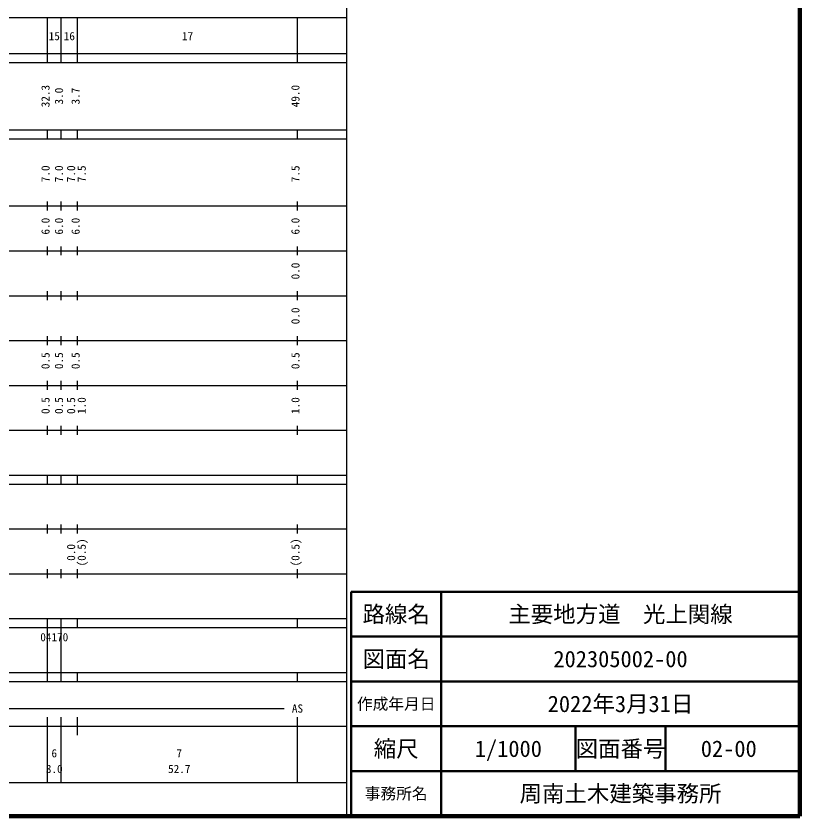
# Model space of a CAD drawing. Units: millimetres on the paper, enlarged 1000 times. Extents: x 40000 to 680000, y 20000 to 380000.
# Drawn here: x 505268 to 680000, y 20000 to 198357 of the extents above; entities that cross this region are included whole.
import ezdxf
from ezdxf.enums import TextEntityAlignment as Align

# ---------------------------------------------------------------- set-up
doc = ezdxf.new("R2010")
doc.units = ezdxf.units.MM
doc.header["$LTSCALE"] = 1000
for name, color, linetype, lineweight in [('M-TTL', 2, 'Continuous', 140), ('M-TTL-BAND', 7, 'Continuous', 25), ('M-TTL-FRAM', 2, 'Continuous', 50), ('M-TTL-LINE', 7, 'Continuous', 50)]:
    doc.layers.add(name, color=color, linetype=linetype, lineweight=lineweight)
doc.layers.add('M-TTL-TXT', color=7, linetype='Continuous')
doc.styles.add('ＭＳ ゴシック', font='')
doc.styles.get('ＭＳ ゴシック').set_extended_font_data('MS Gothic')

msp = doc.modelspace()

# ---------------------------------------------------------------- linework, layer by layer
at = {"layer": 'M-TTL'}
for p, q in [((680000, 20000), (680000, 380000)), ((40000, 20000), (680000, 20000))]:
    msp.add_line(p, q, dxfattribs=at)
at = {"layer": 'M-TTL-BAND'}
for p, q in [((579000, 20000), (579000, 370000)), ((68000, 198000), (579000, 198000)), ((512300, 188000), (512300, 198000)), ((515300, 188000), (515300, 198000)), ((519000, 188000), (519000, 198000)), ((568000, 188000), (568000, 198000)), ((40000, 190000), (579000, 190000)), ((40000, 188000), (579000, 188000)), ((40000, 173000), (579000, 173000)), ((512300, 171000), (512300, 173000)), ((515300, 171000), (515300, 173000)), ((519000, 171000), (519000, 173000)), ((568000, 171000), (568000, 173000)), ((40000, 171000), (579000, 171000)), ((512300, 155000), (512300, 157000)), ((515300, 155000), (515300, 157000)), ((519000, 155000), (519000, 157000)), ((568000, 155000), (568000, 157000)), ((40000, 156000), (579000, 156000)), ((512300, 145000), (512300, 147000)), ((515300, 145000), (515300, 147000)), ((519000, 145000), (519000, 147000)), ((568000, 145000), (568000, 147000)), ((46000, 146000), (579000, 146000)), ((52000, 136000), (579000, 136000)), ((512300, 135000), (512300, 137000)), ((515300, 135000), (515300, 137000)), ((519000, 135000), (519000, 137000)), ((568000, 135000), (568000, 137000)), ((512300, 125000), (512300, 127000)), ((515300, 125000), (515300, 127000)), ((519000, 125000), (519000, 127000)), ((568000, 125000), (568000, 127000)), ((46000, 126000), (579000, 126000)), ((52000, 116000), (579000, 116000)), ((512300, 115000), (512300, 117000)), ((515300, 115000), (515300, 117000)), ((519000, 115000), (519000, 117000)), ((568000, 115000), (568000, 117000)), ((46000, 106000), (579000, 106000)), ((512300, 105000), (512300, 107000)), ((515300, 105000), (515300, 107000)), ((519000, 105000), (519000, 107000)), ((568000, 105000), (568000, 107000)), ((40000, 96000), (579000, 96000)), ((512300, 94000), (512300, 96000)), ((515300, 94000), (515300, 96000)), ((519000, 94000), (519000, 96000)), ((568000, 94000), (568000, 96000)), ((40000, 94000), (579000, 94000)), ((49000, 84000), (579000, 84000)), ((512300, 83000), (512300, 85000)), ((515300, 83000), (515300, 85000)), ((519000, 83000), (519000, 85000)), ((568000, 83000), (568000, 85000)), ((512300, 73000), (512300, 75000)), ((515300, 73000), (515300, 75000)), ((519000, 73000), (519000, 75000)), ((568000, 73000), (568000, 75000)), ((40000, 74000), (579000, 74000)), ((40000, 64000), (579000, 64000)), ((512300, 62000), (512300, 64000)), ((515300, 62000), (515300, 64000)), ((519000, 62000), (519000, 64000)), ((568000, 62000), (568000, 64000)), ((40000, 62000), (579000, 62000)), ((512300, 52000), (512300, 62000)), ((515300, 52000), (515300, 62000)), ((40000, 52000), (579000, 52000)), ((512300, 50000), (512300, 52000)), ((515300, 50000), (515300, 52000)), ((519000, 50000), (519000, 52000)), ((568000, 50000), (568000, 52000)), ((40000, 50000), (579000, 50000)), ((71000, 44000), (565000, 44000)), ((512300, 27500), (512300, 42000)), ((515300, 27500), (515300, 42000)), ((519000, 38000), (519000, 42000)), ((568000, 27500), (568000, 42000)), ((40000, 40000), (579000, 40000)), ((68000, 27500), (579000, 27500))]:
    msp.add_line(p, q, dxfattribs=at)
at = {"layer": 'M-TTL-FRAM'}
for p, q in [((680000, 70000), (580000, 70000)), ((580000, 70000), (580000, 20000))]:
    msp.add_line(p, q, dxfattribs=at)
at = {"layer": 'M-TTL-LINE'}
for p, q in [((600000, 70000), (600000, 20000)), ((680000, 60000), (580000, 60000)), ((680000, 50000), (580000, 50000)), ((680000, 40000), (580000, 40000)), ((630000, 40000), (630000, 30000)), ((650000, 40000), (650000, 30000)), ((680000, 30000), (580000, 30000))]:
    msp.add_line(p, q, dxfattribs=at)

# ---------------------------------------------------------------- texts
at = {"layer": 'M-TTL-BAND', "style": 'ＭＳ ゴシック'}
for s, p in [('15', (513800, 192405)), ('16', (517150, 192405)), ('17', (543500, 192405)), ('AS', (568000, 42500)), ('6', (513800, 32523)), ('7', (541650, 32523)), ('3.0', (513800, 29033)), ('52.7', (541650, 29033))]:
    msp.add_text(s, height=1833, dxfattribs=at).set_placement(p, align=Align.BOTTOM_CENTER)
for s, p in [('32.3', (513300, 180500)), ('3.0', (516300, 180500)), ('3.7', (520000, 180500)), ('49.0', (569000, 180500)), ('7.0', (513300, 163174)), ('7.0', (516300, 163174)), ('7.0', (519000, 163174)), ('7.5', (521370, 163174)), ('7.5', (569000, 163174)), ('6.0', (513300, 151500)), ('6.0', (516300, 151500)), ('6.0', (520000, 151500)), ('6.0', (569000, 151500)), ('0.0', (569000, 141500)), ('0.0', (569000, 131500)), ('0.5', (513300, 121500)), ('0.5', (516300, 121500)), ('0.5', (520000, 121500)), ('0.5', (569000, 121500)), ('0.5', (513300, 111500)), ('0.5', (516300, 111500)), ('0.5', (519000, 111500)), ('1.0', (521370, 111500)), ('1.0', (569000, 111500)), ('0.0', (519000, 78764)), ('(0.5)', (521370, 78764)), ('(0.5)', (569000, 78764))]:
    msp.add_text(s, height=1833, rotation=90, dxfattribs=at).set_placement(p, align=Align.BOTTOM_CENTER)
msp.add_text('04170', height=1833, dxfattribs=at).set_placement((510675, 58405), align=Align.BOTTOM_LEFT)
at = {"layer": 'M-TTL-TXT', "style": 'ＭＳ ゴシック'}
for s, height, p in [('路線名', 3666, (590000, 65000)), ('路線名', 3666, (590000, 65000)), ('主要地方道\u3000光上関線', 3666, (640000, 65000)), ('図面名', 3666, (590000, 55000)), ('図面名', 3666, (590000, 55000)), ('202305002-00', 3666, (640000, 55000)), ('作成年月日', 2566, (590000, 45000)), ('作成年月日', 2566, (590000, 45000)), ('2022年3月31日', 3666, (640000, 45000)), ('縮尺', 3666, (590000, 35000)), ('縮尺', 3666, (590000, 35000)), ('1/1000', 3666, (615000, 35000)), ('図面番号', 3666, (640000, 35000)), ('図面番号', 3666, (640000, 35000)), ('02-00', 3666, (664125, 35000)), ('周南土木建築事務所', 3666, (640000, 25000)), ('事務所名', 2566, (590000, 25000)), ('事務所名', 2566, (590000, 25000))]:
    msp.add_text(s, height=height, dxfattribs=at).set_placement(p, align=Align.MIDDLE_CENTER)

doc.saveas('drawing.dxf')
